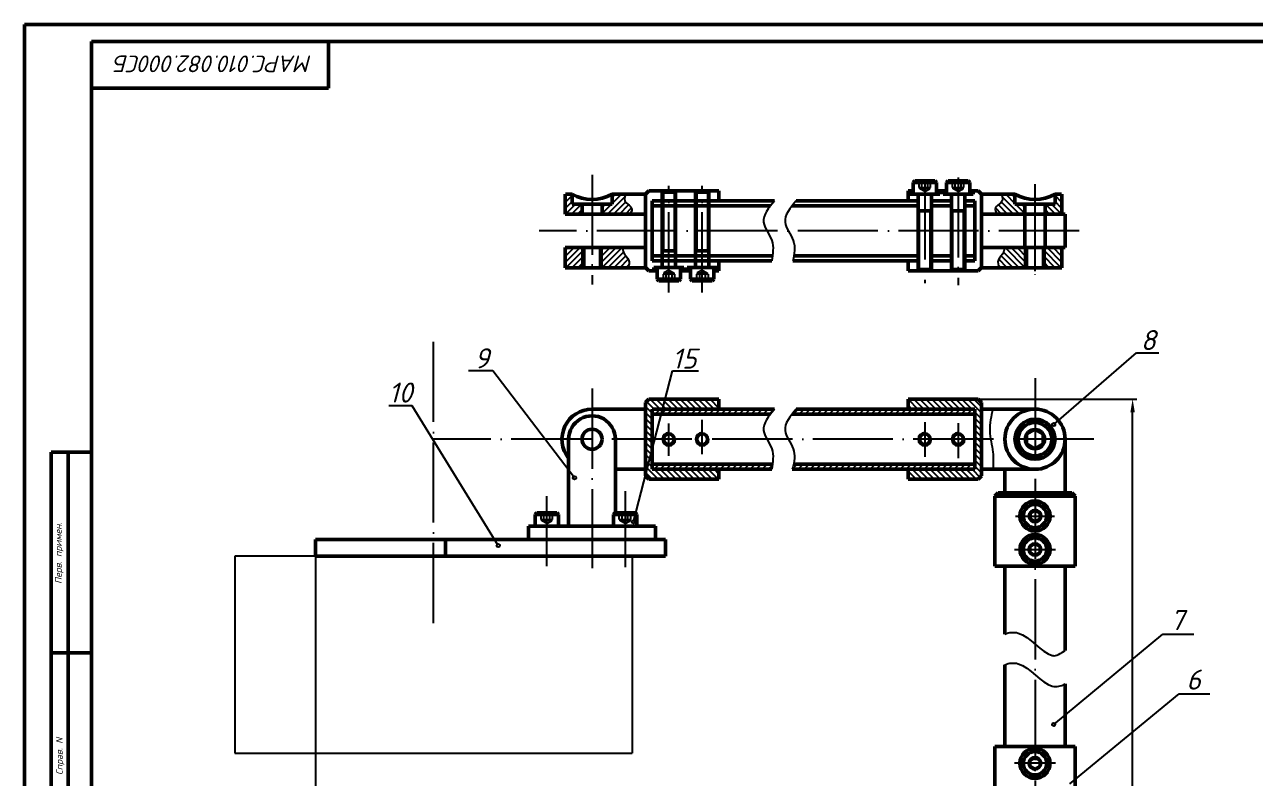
# Model space of a CAD drawing. Header units: millimetres. Extents: x -5427 to 3670, y -5891 to 948.
# Drawn here: x 1018.9 to 1387.4, y -2607.5 to -2381.9 of the extents above; entities that cross this region are included whole.
import ezdxf
from ezdxf.enums import TextEntityAlignment as Align

# ---------------------------------------------------------------- set-up
doc = ezdxf.new("R2010")
doc.units = ezdxf.units.MM
doc.header["$MEASUREMENT"] = 0
doc.linetypes.add('ACAD_ISO04W100', pattern=[30, 24, -3, 0, -3])
doc.layers.add('оси', color=1, linetype='ACAD_ISO04W100')
doc.layers.add('Толстые', color=7, linetype='Continuous', lineweight=50)
doc.layers.add('Тонкие', color=140, linetype='Continuous', lineweight=25)
doc.styles.get("Standard").update_dxf_attribs({"font": 'isocpeui.ttf'})
doc.styles.add('Для рамки', font='simplex.shx', dxfattribs={"oblique": 15, "height": 4})
doc.dimstyles.new('ISO-25', dxfattribs={"dimtxt": 4, "dimasz": 4, "dimexe": 1.25, "dimexo": 0, "dimtad": 1, "dimtxsty": 'Standard', "dimcen": 2.5, "dimadec": 0, "dimazin": 0, "dimtfac": 1, "dimtmove": 0, "dimatfit": 3, "dimfxl": 1, "dimarcsym": 0})
pattern_1 = [(135, (-173.7638, -893.1328), (-0.8980256, -0.8980256), [])]

# ---------------------------------------------------------------- blocks, each defined once
blk = doc.blocks.new('BORDER')
for p, q in [((1, 1), (0, 1)), ((0, 1), (0, 0))]:
    blk.add_line(p, q)
blk = doc.blocks.new('*D410')
at = {"layer": 'Defpoints', "color": 0, "transparency": 16777216}
for p in [(1303.15, -2493.97), (1350.66, -2493.97), (1326.48, -2745.97)]:
    blk.add_point(p, dxfattribs=at)
at = {"layer": 'Тонкие', "color": 0, "lineweight": -2, "transparency": 16777216}
for p, q in [((1303.15, -2493.97), (1351.91, -2493.97)), ((1350.66, -2741.97), (1350.66, -2497.97)), ((1326.48, -2745.97), (1351.91, -2745.97))]:
    blk.add_line(p, q, dxfattribs=at)
at = {"layer": 'Тонкие', "color": 0, "transparency": 16777216}
for points in [[(1349.99, -2497.97), (1351.33, -2497.97), (1350.66, -2493.97)], [(1349.99, -2741.97), (1351.33, -2741.97), (1350.66, -2745.97)]]:
    blk.add_solid(points, dxfattribs=at)
at = {"layer": 'Тонкие', "color": 0, "transparency": 16777216, "insert": (1348.01, -2619.97), "char_height": 4, "attachment_point": 5, "rotation": 90}
blk.add_mtext('372*', dxfattribs=at)
blk = doc.blocks.new('*D411')
at = {"layer": 'Defpoints', "color": 0, "transparency": 16777216}
for p in [(1105.97, -2540.97), (1345.43, -2703.97), (1345.43, -2752.32)]:
    blk.add_point(p, dxfattribs=at)
at = {"layer": 'Тонкие', "color": 0, "lineweight": -2, "transparency": 16777216}
for p, q in [((1105.97, -2540.97), (1105.97, -2753.57)), ((1345.43, -2703.97), (1345.43, -2753.57)), ((1109.97, -2752.32), (1341.43, -2752.32))]:
    blk.add_line(p, q, dxfattribs=at)
at = {"layer": 'Тонкие', "color": 0, "transparency": 16777216}
for points in [[(1109.97, -2751.65), (1109.97, -2752.98), (1105.97, -2752.32)], [(1341.43, -2751.65), (1341.43, -2752.98), (1345.43, -2752.32)]]:
    blk.add_solid(points, dxfattribs=at)
at = {"layer": 'Тонкие', "color": 0, "transparency": 16777216, "insert": (1225.01, -2749.67), "char_height": 4, "attachment_point": 5}
blk.add_mtext('357*', dxfattribs=at)

msp = doc.modelspace()

# ---------------------------------------------------------------- hatches: boundary and pattern name
at = {"layer": 'Тонкие'}
h = msp.add_hatch(dxfattribs=at)
h.set_pattern_fill('ANSI31', color=256, scale=0.4, style=0)
h.set_pattern_definition([(45, (-1450.3091, -990.9165), (-0.8980256, 0.8980256), [])])
h.paths.add_polyline_path([(1185.791, -2435.616), (1182.791, -2435.615), (1182.791, -2432.642), (1180.822, -2432.642), (1180.822, -2438.615), (1185.791, -2438.616)])
edge = h.paths.add_edge_path()
edge.add_spline(control_points=[(1200.084, -2438.62), (1200.611, -2437.926), (1201.204, -2436.62), (1198.259, -2435.079), (1198.402, -2433.585), (1198.896, -2432.642)], knot_values=[3.8033651, 3.8033651, 3.8033651, 3.8033651, 6.0602686, 8.3031489, 11.406539, 11.406539, 11.406539, 11.406539], degree=3, periodic=0)
edge.add_line((1198.896, -2432.642), (1194.792, -2432.642))
edge.add_line((1194.792, -2432.642), (1194.796, -2435.618))
edge.add_line((1194.796, -2435.618), (1191.791, -2435.618))
edge.add_line((1191.791, -2435.618), (1191.791, -2438.618))
edge.add_line((1191.791, -2438.618), (1200.084, -2438.62))
h.paths.add_polyline_path([(1185.791, -2448.614), (1180.822, -2448.614), (1180.822, -2454.642), (1185.791, -2454.642)])
edge = h.paths.add_edge_path()
edge.add_spline(control_points=[(1199.483, -2454.642), (1199.861, -2453.833), (1200.239, -2452.175), (1198.032, -2450.404), (1198.006, -2449.095), (1198.112, -2448.614)], knot_values=[3.0681377, 3.0681377, 3.0681377, 3.0681377, 5.5678617, 8.3719753, 9.9149144, 9.9149144, 9.9149144, 9.9149144], degree=3, periodic=0)
edge.add_line((1198.112, -2448.614), (1191.791, -2448.614))
edge.add_line((1191.791, -2448.614), (1191.791, -2454.642))
edge.add_line((1191.791, -2454.642), (1199.483, -2454.642))
h.paths.add_polyline_path([(1186.291, -2448.614), (1185.791, -2448.614), (1185.791, -2454.642), (1186.291, -2454.642)])
h.paths.add_polyline_path([(1191.791, -2448.614), (1191.291, -2448.614), (1191.291, -2454.642), (1191.791, -2454.642)])
h = msp.add_hatch(dxfattribs=at)
h.set_pattern_fill('ANSI31', color=256, scale=0.4, style=0)
h.set_pattern_definition([(135, (3960.5294, -990.9164), (0.8980256, 0.89802563), [])])
h.paths.add_polyline_path([(1324.429, -2435.616), (1327.429, -2435.615), (1327.429, -2432.642), (1329.398, -2432.642), (1329.398, -2438.615), (1324.429, -2438.616)])
edge = h.paths.add_edge_path()
edge.add_spline(control_points=[(1310.136, -2438.62), (1309.609, -2437.926), (1309.016, -2436.62), (1311.962, -2435.079), (1311.818, -2433.585), (1311.324, -2432.642)], knot_values=[3.8033651, 3.8033651, 3.8033651, 3.8033651, 6.0602686, 8.3031489, 11.406539, 11.406539, 11.406539, 11.406539], degree=3, periodic=0)
edge.add_line((1311.324, -2432.642), (1315.428, -2432.642))
edge.add_line((1315.428, -2432.642), (1315.424, -2435.618))
edge.add_line((1315.424, -2435.618), (1318.429, -2435.618))
edge.add_line((1318.429, -2435.618), (1318.429, -2438.618))
edge.add_line((1318.429, -2438.618), (1310.136, -2438.62))
h.paths.add_polyline_path([(1324.429, -2448.614), (1329.398, -2448.614), (1329.398, -2454.642), (1324.429, -2454.642)])
edge = h.paths.add_edge_path()
edge.add_spline(control_points=[(1310.738, -2454.642), (1310.36, -2453.833), (1309.982, -2452.175), (1312.188, -2450.404), (1312.214, -2449.095), (1312.108, -2448.614)], knot_values=[3.0681377, 3.0681377, 3.0681377, 3.0681377, 5.5678617, 8.3719753, 9.9149144, 9.9149144, 9.9149144, 9.9149144], degree=3, periodic=0)
edge.add_line((1312.108, -2448.614), (1318.429, -2448.614))
edge.add_line((1318.429, -2448.614), (1318.429, -2454.642))
edge.add_line((1318.429, -2454.642), (1310.738, -2454.642))
h.paths.add_polyline_path([(1323.929, -2448.614), (1324.429, -2448.614), (1324.429, -2454.642), (1323.929, -2454.642)])
h.paths.add_polyline_path([(1318.429, -2448.614), (1318.929, -2448.614), (1318.929, -2454.642), (1318.429, -2454.642)])
h = msp.add_hatch(dxfattribs=at)
h.set_pattern_fill('ANSI31', color=256, scale=0.4, angle=90, style=0)
h.set_pattern_definition(pattern_1)
h.paths.add_polyline_path([(1226.791, -2493.975), (1205.791, -2493.975), (1204.791, -2494.975), (1204.791, -2505.975), (1206.791, -2505.975), (1206.791, -2496.975), (1226.791, -2496.975)])
h.paths.add_polyline_path([(1226.791, -2514.975), (1223.791, -2514.975), (1223.791, -2514.975), (1209.791, -2514.975), (1209.791, -2514.975), (1206.791, -2514.975), (1206.791, -2505.975), (1204.791, -2505.975), (1204.791, -2516.975), (1205.791, -2517.975), (1226.791, -2517.975)])
h = msp.add_hatch(dxfattribs=at)
h.set_pattern_fill('ANSI31', color=256, scale=0.4, angle=90, style=0)
h.set_pattern_definition(pattern_1)
h.paths.add_polyline_path([(1288.429, -2493.975), (1283.429, -2493.975), (1283.429, -2496.975), (1288.429, -2496.975)])
h.paths.add_polyline_path([(1298.429, -2493.975), (1288.429, -2493.975), (1288.429, -2496.975), (1298.429, -2496.975)])
h.paths.add_polyline_path([(1305.429, -2494.975), (1304.429, -2493.975), (1298.429, -2493.975), (1298.429, -2496.975), (1303.429, -2496.975), (1303.429, -2505.975), (1305.429, -2505.975)])
h.paths.add_polyline_path([(1305.429, -2505.975), (1303.429, -2505.975), (1303.429, -2514.975), (1298.429, -2514.975), (1298.429, -2517.975), (1304.429, -2517.975), (1305.429, -2516.975)])
h.paths.add_polyline_path([(1298.429, -2514.975), (1288.429, -2514.975), (1288.429, -2517.975), (1298.429, -2517.975)])
h.paths.add_polyline_path([(1288.429, -2514.975), (1283.429, -2514.975), (1283.429, -2517.975), (1288.429, -2517.975)])
h = msp.add_hatch(dxfattribs=at)
h.set_pattern_fill('ANSI31', color=256, scale=0.4, style=0)
h.set_pattern_definition([(45, (-173.7638, -893.1328), (-0.8980256, 0.8980256), [])])
edge = h.paths.add_edge_path()
edge.add_spline(control_points=[(1242.249, -2498.475), (1242.641, -2497.975), (1243.059, -2497.475), (1243.477, -2496.975)], knot_values=[0, 0, 0, 0, 1.6917076, 1.6917076, 1.6917076, 1.6917076], degree=3, periodic=0)
edge.add_line((1243.477, -2496.975), (1226.791, -2496.975))
edge.add_line((1226.791, -2496.975), (1226.791, -2496.975))
edge.add_line((1226.791, -2496.975), (1223.791, -2496.975))
edge.add_line((1223.791, -2496.975), (1223.791, -2496.975))
edge.add_line((1223.791, -2496.975), (1209.791, -2496.975))
edge.add_line((1209.791, -2496.975), (1209.791, -2496.975))
edge.add_line((1209.791, -2496.975), (1206.791, -2496.975))
edge.add_line((1206.791, -2496.975), (1206.791, -2498.475))
edge.add_line((1206.791, -2498.475), (1242.249, -2498.475))
edge = h.paths.add_edge_path()
edge.add_line((1303.429, -2496.975), (1249.905, -2496.975))
edge.add_spline(control_points=[(1249.905, -2496.975), (1249.487, -2497.475), (1249.07, -2497.975), (1248.678, -2498.475)], knot_values=[0, 0, 0, 0, 1.6937928, 1.6937928, 1.6937928, 1.6937928], degree=3, periodic=0)
edge.add_line((1248.678, -2498.475), (1303.429, -2498.475))
edge.add_line((1303.429, -2498.475), (1303.429, -2496.975))
edge = h.paths.add_edge_path()
edge.add_line((1303.429, -2513.475), (1249.153, -2513.475))
edge.add_spline(control_points=[(1249.153, -2513.475), (1249.049, -2513.957), (1248.915, -2514.456), (1248.758, -2514.975)], knot_values=[17.7450164, 17.7450164, 17.7450164, 17.7450164, 19.0358749, 19.0358749, 19.0358749, 19.0358749], degree=3, periodic=0)
edge.add_line((1248.758, -2514.975), (1303.429, -2514.975))
edge.add_line((1303.429, -2514.975), (1303.429, -2513.475))
edge = h.paths.add_edge_path()
edge.add_line((1242.828, -2513.475), (1206.791, -2513.475))
edge.add_line((1206.791, -2513.475), (1206.791, -2514.975))
edge.add_line((1206.791, -2514.975), (1242.602, -2514.975))
edge.add_spline(control_points=[(1242.602, -2514.975), (1242.682, -2514.474), (1242.762, -2513.973), (1242.828, -2513.475)], knot_values=[17.8635958, 17.8635958, 17.8635958, 17.8635958, 19.3331114, 19.3331114, 19.3331114, 19.3331114], degree=3, periodic=0)

# ---------------------------------------------------------------- linework, layer by layer
at = {"layer": 'оси'}
for p, q in [((1188.791, -2426.81), (1188.791, -2459.716)), ((1288.429, -2428.185), (1288.429, -2459.32)), ((1298.429, -2427.614), (1298.429, -2459.82)), ((1211.791, -2462.014), (1211.791, -2430.173)), ((1221.791, -2462.014), (1221.791, -2430.173)), ((1321.429, -2429.612), (1321.429, -2456.8)), ((1321.429, -2431.683), (1321.429, -2458.056)), ((1334.615, -2443.617), (1172.993, -2443.617)), ((1141.294, -2561.016), (1141.294, -2474.198)), ((1188.791, -2490.845), (1188.791, -2544.582)), ((1321.494, -2487.703), (1321.429, -2728.093)), ((1211.791, -2510.953), (1211.791, -2501.307)), ((1221.791, -2510.486), (1221.791, -2500.139)), ((1288.429, -2500.862), (1288.429, -2511.27)), ((1298.429, -2501.163), (1298.429, -2511.671)), ((1339.073, -2505.975), (1141.123, -2505.975)), ((1175.268, -2543.938), (1175.268, -2522.998)), ((1198.691, -2521.571), (1198.691, -2544.26)), ((1315.613, -2528.975), (1327.26, -2528.975)), ((1315.306, -2538.975), (1327.577, -2538.975)), ((1327.553, -2602.968), (1315.281, -2602.968))]:
    msp.add_line(p, q, dxfattribs=at)
at = {"layer": 'Толстые'}
for p, q in [((1038.882, -2386.89), (1038.882, -2796.89)), ((1284.929, -2429.117), (1285.429, -2428.617)), ((1285.429, -2428.617), (1291.429, -2428.617)), ((1291.929, -2429.117), (1291.429, -2428.617)), ((1294.929, -2429.117), (1295.429, -2428.617)), ((1295.429, -2428.617), (1301.429, -2428.617)), ((1301.929, -2429.117), (1301.429, -2428.617)), ((1205.791, -2431.617), (1204.791, -2432.617)), ((1205.791, -2431.617), (1226.791, -2431.617)), ((1209.791, -2432.017), (1210.191, -2431.617)), ((1209.791, -2454.617), (1209.791, -2432.017)), ((1213.791, -2432.017), (1209.791, -2432.017)), ((1213.391, -2431.617), (1210.191, -2431.617)), ((1213.791, -2432.017), (1213.391, -2431.617)), ((1213.791, -2432.017), (1213.791, -2454.617)), ((1219.791, -2432.017), (1220.191, -2431.617)), ((1219.791, -2454.617), (1219.791, -2432.017)), ((1223.791, -2432.017), (1219.791, -2432.017)), ((1223.391, -2431.617), (1220.191, -2431.617)), ((1223.791, -2432.017), (1223.391, -2431.617)), ((1223.791, -2432.017), (1223.791, -2454.617)), ((1226.791, -2434.617), (1226.791, -2431.617)), ((1283.429, -2431.617), (1284.929, -2431.617)), ((1283.429, -2431.617), (1283.429, -2434.617)), ((1283.929, -2431.617), (1283.929, -2432.617)), ((1284.929, -2429.117), (1291.929, -2429.117)), ((1284.929, -2429.117), (1284.929, -2432.617)), ((1291.929, -2432.617), (1291.929, -2429.117)), ((1291.929, -2431.617), (1294.929, -2431.617)), ((1292.929, -2432.617), (1292.929, -2431.617)), ((1293.929, -2431.617), (1293.929, -2432.617)), ((1294.929, -2429.117), (1294.929, -2432.617)), ((1294.929, -2429.117), (1301.929, -2429.117)), ((1301.929, -2432.617), (1301.929, -2429.117)), ((1301.929, -2431.617), (1304.429, -2431.617)), ((1302.929, -2432.617), (1302.929, -2431.617)), ((1304.429, -2431.617), (1305.429, -2432.617)), ((1180.791, -2432.642), (1180.791, -2438.615)), ((1180.822, -2432.642), (1182.791, -2432.642)), ((1182.791, -2432.642), (1182.791, -2435.615)), ((1182.791, -2435.615), (1194.796, -2435.618)), ((1185.791, -2438.616), (1185.791, -2435.616)), ((1191.791, -2438.618), (1191.791, -2435.618)), ((1194.792, -2432.642), (1204.791, -2432.642)), ((1194.792, -2432.642), (1194.796, -2435.618)), ((1204.791, -2454.617), (1204.791, -2432.617)), ((1204.791, -2432.642), (1204.791, -2454.642)), ((1206.791, -2452.617), (1206.791, -2434.617)), ((1243.477, -2434.617), (1206.791, -2434.617)), ((1206.791, -2434.617), (1209.791, -2434.617)), ((1213.791, -2434.617), (1219.791, -2434.617)), ((1223.791, -2434.617), (1226.791, -2434.617)), ((1286.429, -2434.617), (1249.905, -2434.617)), ((1283.929, -2432.617), (1292.929, -2432.617)), ((1286.429, -2455.217), (1286.429, -2432.617)), ((1290.429, -2432.617), (1290.429, -2455.217)), ((1296.429, -2434.617), (1290.429, -2434.617)), ((1293.929, -2432.617), (1302.929, -2432.617)), ((1296.429, -2455.217), (1296.429, -2432.617)), ((1300.429, -2432.617), (1300.429, -2455.217)), ((1303.429, -2434.617), (1300.429, -2434.617)), ((1303.429, -2434.617), (1303.429, -2452.617)), ((1305.429, -2432.617), (1305.429, -2454.617)), ((1305.429, -2432.642), (1305.429, -2454.642)), ((1315.428, -2432.642), (1305.429, -2432.642)), ((1315.428, -2432.642), (1315.424, -2435.618)), ((1327.429, -2435.615), (1315.424, -2435.618)), ((1318.429, -2438.618), (1318.429, -2435.618)), ((1324.429, -2438.616), (1324.429, -2435.616)), ((1329.398, -2432.642), (1327.429, -2432.642)), ((1327.429, -2432.642), (1327.429, -2435.615)), ((1329.429, -2432.642), (1329.429, -2438.615)), ((1180.791, -2438.615), (1204.791, -2438.621)), ((1242.249, -2436.117), (1206.791, -2436.117)), ((1206.791, -2436.117), (1209.791, -2436.117)), ((1213.791, -2436.117), (1219.791, -2436.117)), ((1286.429, -2436.117), (1248.678, -2436.117)), ((1286.429, -2437.617), (1290.429, -2437.617)), ((1296.429, -2436.117), (1290.429, -2436.117)), ((1296.429, -2437.617), (1300.429, -2437.617)), ((1303.429, -2436.117), (1300.429, -2436.117)), ((1329.429, -2438.615), (1305.429, -2438.621)), ((1330.429, -2438.617), (1305.429, -2438.617)), ((1318.429, -2438.617), (1318.429, -2448.617)), ((1324.429, -2438.617), (1324.429, -2448.617)), ((1330.429, -2438.617), (1330.429, -2448.617)), ((1180.791, -2448.614), (1180.791, -2454.642)), ((1180.791, -2448.614), (1204.791, -2448.614)), ((1186.291, -2448.616), (1186.291, -2454.642)), ((1191.291, -2448.618), (1191.291, -2454.642)), ((1213.791, -2449.617), (1209.791, -2449.617)), ((1223.791, -2449.617), (1219.791, -2449.617)), ((1329.429, -2448.614), (1305.429, -2448.614)), ((1330.429, -2448.617), (1305.429, -2448.617)), ((1318.929, -2448.618), (1318.929, -2454.642)), ((1323.929, -2448.616), (1323.929, -2454.642)), ((1329.429, -2448.614), (1329.429, -2454.642)), ((1242.828, -2451.117), (1206.791, -2451.117)), ((1206.791, -2451.117), (1209.791, -2451.117)), ((1242.602, -2452.617), (1206.791, -2452.617)), ((1206.791, -2452.617), (1209.791, -2452.617)), ((1213.791, -2451.117), (1219.791, -2451.117)), ((1213.791, -2452.617), (1219.791, -2452.617)), ((1223.791, -2452.617), (1226.791, -2452.617)), ((1226.791, -2455.617), (1226.791, -2452.617)), ((1286.429, -2452.617), (1248.906, -2452.617)), ((1286.429, -2451.117), (1249.236, -2451.117)), ((1283.429, -2452.617), (1283.429, -2455.617)), ((1296.429, -2451.117), (1290.429, -2451.117)), ((1296.429, -2452.617), (1290.429, -2452.617)), ((1303.429, -2451.117), (1300.429, -2451.117)), ((1303.429, -2452.617), (1300.429, -2452.617)), ((1180.791, -2454.642), (1204.791, -2454.642)), ((1205.791, -2455.617), (1204.791, -2454.617)), ((1208.291, -2455.617), (1205.791, -2455.617)), ((1207.291, -2454.617), (1207.291, -2455.617)), ((1216.291, -2454.617), (1207.291, -2454.617)), ((1208.291, -2454.617), (1208.291, -2458.116)), ((1208.291, -2458.116), (1208.791, -2458.616)), ((1215.291, -2458.116), (1208.291, -2458.116)), ((1215.291, -2458.116), (1214.791, -2458.616)), ((1215.291, -2458.116), (1215.291, -2454.617)), ((1218.291, -2455.617), (1215.291, -2455.617)), ((1216.291, -2455.617), (1216.291, -2454.617)), ((1226.291, -2454.617), (1217.291, -2454.617)), ((1217.291, -2454.617), (1217.291, -2455.617)), ((1218.291, -2454.617), (1218.291, -2458.116)), ((1225.291, -2458.116), (1218.291, -2458.116)), ((1218.291, -2458.116), (1218.791, -2458.616)), ((1225.291, -2458.116), (1224.791, -2458.616)), ((1225.291, -2458.116), (1225.291, -2454.617)), ((1226.791, -2455.617), (1225.291, -2455.617)), ((1226.291, -2455.617), (1226.291, -2454.617)), ((1304.429, -2455.617), (1283.429, -2455.617)), ((1286.429, -2455.217), (1290.429, -2455.217)), ((1286.429, -2455.217), (1286.829, -2455.617)), ((1286.829, -2455.617), (1290.029, -2455.617)), ((1290.429, -2455.217), (1290.029, -2455.617)), ((1296.429, -2455.217), (1296.829, -2455.617)), ((1296.429, -2455.217), (1300.429, -2455.217)), ((1296.829, -2455.617), (1300.029, -2455.617)), ((1300.429, -2455.217), (1300.029, -2455.617)), ((1304.429, -2455.617), (1305.429, -2454.617)), ((1329.429, -2454.642), (1305.429, -2454.642)), ((1214.791, -2458.616), (1208.791, -2458.616)), ((1224.791, -2458.616), (1218.791, -2458.616)), ((1205.791, -2493.975), (1204.791, -2494.975)), ((1204.791, -2516.975), (1204.791, -2494.975)), ((1205.791, -2493.975), (1226.791, -2493.975)), ((1226.791, -2496.975), (1226.791, -2493.975)), ((1283.429, -2493.975), (1304.429, -2493.975)), ((1283.429, -2493.975), (1283.429, -2496.975)), ((1304.429, -2493.975), (1305.429, -2494.975)), ((1305.429, -2494.975), (1305.429, -2516.975)), ((1188.791, -2496.975), (1204.791, -2496.975)), ((1206.791, -2496.975), (1209.791, -2496.975)), ((1206.791, -2514.975), (1206.791, -2496.975)), ((1243.477, -2496.975), (1206.791, -2496.975)), ((1206.791, -2498.475), (1209.791, -2498.475)), ((1242.249, -2498.475), (1206.791, -2498.475)), ((1223.791, -2496.975), (1226.791, -2496.975)), ((1303.429, -2498.475), (1248.678, -2498.475)), ((1303.429, -2496.975), (1249.905, -2496.975)), ((1303.429, -2496.975), (1303.429, -2514.975)), ((1321.429, -2496.975), (1305.429, -2496.975)), ((1181.791, -2505.975), (1181.791, -2531.975)), ((1195.791, -2505.975), (1195.791, -2527.975)), ((1312.429, -2505.975), (1312.429, -2505.979)), ((1330.429, -2505.975), (1330.429, -2521.975)), ((1195.791, -2514.975), (1204.791, -2514.975)), ((1205.791, -2517.975), (1204.791, -2516.975)), ((1206.791, -2513.475), (1209.791, -2513.475)), ((1242.828, -2513.475), (1206.791, -2513.475)), ((1206.791, -2514.975), (1209.791, -2514.975)), ((1242.602, -2514.975), (1206.791, -2514.975)), ((1223.791, -2514.975), (1226.791, -2514.975)), ((1226.791, -2517.975), (1226.791, -2514.975)), ((1303.429, -2514.975), (1248.758, -2514.975)), ((1303.429, -2513.475), (1249.153, -2513.475)), ((1283.429, -2514.975), (1283.429, -2517.975)), ((1304.429, -2517.975), (1305.429, -2516.975)), ((1321.429, -2514.975), (1305.429, -2514.975)), ((1312.429, -2514.975), (1312.429, -2521.975)), ((1226.791, -2517.975), (1205.791, -2517.975)), ((1304.429, -2517.975), (1283.429, -2517.975)), ((1310.429, -2521.975), (1309.429, -2522.975)), ((1309.429, -2522.975), (1333.429, -2522.975)), ((1309.429, -2522.975), (1309.429, -2543.975)), ((1332.429, -2521.975), (1310.429, -2521.975)), ((1332.429, -2521.975), (1333.429, -2522.975)), ((1333.429, -2543.975), (1333.429, -2522.975)), ((1171.768, -2528.475), (1172.268, -2527.975)), ((1172.268, -2527.975), (1178.268, -2527.975)), ((1178.768, -2528.475), (1178.268, -2527.975)), ((1195.191, -2528.475), (1195.691, -2527.975)), ((1195.691, -2527.975), (1201.691, -2527.975)), ((1202.191, -2528.475), (1201.691, -2527.975)), ((1171.768, -2528.475), (1178.768, -2528.475)), ((1171.768, -2528.475), (1171.768, -2531.975)), ((1178.768, -2531.975), (1178.768, -2528.475)), ((1195.191, -2528.475), (1195.191, -2531.975)), ((1195.191, -2528.475), (1202.191, -2528.475)), ((1202.191, -2531.975), (1202.191, -2528.475)), ((1169.791, -2531.975), (1207.791, -2531.975)), ((1169.791, -2535.975), (1169.791, -2531.975)), ((1171.768, -2531.975), (1178.768, -2531.975)), ((1195.191, -2531.975), (1202.191, -2531.975)), ((1207.791, -2535.975), (1207.791, -2531.975)), ((1105.938, -2535.975), (1210.791, -2535.975)), ((1105.938, -2540.975), (1105.938, -2535.975)), ((1144.951, -2540.975), (1144.951, -2535.975)), ((1210.791, -2535.975), (1210.791, -2540.975)), ((1105.938, -2540.975), (1210.791, -2540.975)), ((1309.429, -2543.975), (1333.429, -2543.975)), ((1312.429, -2543.975), (1312.429, -2564.283)), ((1330.429, -2543.975), (1330.429, -2569.193)), ((1312.429, -2573.462), (1312.429, -2597.968)), ((1330.429, -2579.218), (1330.429, -2597.968)), ((1309.429, -2597.968), (1309.429, -2618.968)), ((1333.429, -2597.968), (1309.429, -2597.968)), ((1333.429, -2618.968), (1333.429, -2597.968))]:
    msp.add_line(p, q, dxfattribs=at)
for points in [[(1607.882, -2386.89), (1038.882, -2386.89)], [(1109.882, -2400.89), (1109.882, -2386.89)], [(1109.882, -2400.89), (1039.882, -2400.89), (1038.882, -2400.89)], [(1026.882, -2509.89), (1026.882, -2629.89)], [(1038.882, -2509.89), (1026.882, -2509.89)], [(1031.882, -2509.89), (1031.882, -2629.89)], [(1038.882, -2569.89), (1026.882, -2569.89)]]:
    msp.add_lwpolyline(points, dxfattribs=at)
for points in [[(1318.924, -2504.512), (1318.924, -2507.399), (1321.424, -2508.842), (1323.924, -2507.399), (1323.924, -2504.512), (1321.424, -2503.069)], [(1319.936, -2528.109), (1319.936, -2529.841), (1321.436, -2530.707), (1322.936, -2529.841), (1322.936, -2528.109), (1321.436, -2527.243)], [(1319.929, -2538.109), (1319.929, -2539.841), (1321.429, -2540.707), (1322.929, -2539.841), (1322.929, -2538.109), (1321.429, -2537.243)], [(1322.929, -2603.834), (1322.929, -2602.102), (1321.429, -2601.236), (1319.929, -2602.102), (1319.929, -2603.834), (1321.429, -2604.7)]]:
    msp.add_lwpolyline(points, close=True, dxfattribs=at)
for centre, radius in [((1321.429, -2505.975), 9), ((1321.429, -2505.975), 6), ((1321.429, -2505.975), 5), ((1188.791, -2505.975), 3), ((1211.791, -2505.975), 1.6), ((1221.791, -2505.975), 1.6), ((1288.429, -2505.975), 1.6), ((1298.429, -2505.975), 1.6), ((1321.424, -2505.955), 2.887), ((1321.429, -2528.975), 4.5), ((1321.436, -2528.975), 3.5), ((1321.436, -2528.975), 1.732), ((1321.441, -2538.975), 4.5), ((1321.429, -2538.975), 3.5), ((1321.429, -2538.975), 1.732), ((1321.417, -2602.968), 4.5), ((1321.429, -2602.968), 3.5), ((1321.429, -2602.968), 1.732)]:
    msp.add_circle(centre, radius, dxfattribs=at)
for centre, radius, start, end in [((1188.792, -2422.002), 12.216, 240.57893, 299.42107), ((1321.429, -2422.002), 12.216, 240.57893, 299.42107), ((1188.791, -2505.975), 9, 90, 218.94244), ((1188.791, -2505.975), 7, 359.95683, 180)]:
    msp.add_arc(centre, radius, start, end, dxfattribs=at)
at = {"layer": 'Тонкие'}
for p, q in [((1286.697, -2430.617), (1286.697, -2428.617)), ((1287.563, -2430.617), (1287.563, -2428.617)), ((1289.295, -2430.617), (1289.295, -2428.617)), ((1290.161, -2430.617), (1290.161, -2428.617)), ((1296.697, -2430.617), (1296.697, -2428.617)), ((1297.563, -2430.617), (1297.563, -2428.617)), ((1299.295, -2430.617), (1299.295, -2428.617)), ((1300.161, -2430.617), (1300.161, -2428.617)), ((1210.191, -2431.617), (1210.191, -2449.617)), ((1213.391, -2431.617), (1213.391, -2449.617)), ((1220.191, -2431.617), (1220.191, -2449.617)), ((1223.391, -2431.617), (1223.391, -2449.617)), ((1286.697, -2430.617), (1290.161, -2430.617)), ((1286.929, -2431.011), (1286.929, -2430.617)), ((1288.43, -2431.883), (1286.929, -2431.009)), ((1289.929, -2431.011), (1286.929, -2431.011)), ((1288.429, -2431.883), (1289.929, -2431.011)), ((1289.929, -2431.011), (1289.929, -2430.617)), ((1296.697, -2430.617), (1300.161, -2430.617)), ((1296.929, -2431.011), (1296.929, -2430.617)), ((1298.43, -2431.883), (1296.929, -2431.009)), ((1299.929, -2431.011), (1296.929, -2431.011)), ((1298.429, -2431.883), (1299.929, -2431.011)), ((1299.929, -2431.011), (1299.929, -2430.617)), ((1286.829, -2455.617), (1286.829, -2437.617)), ((1290.029, -2455.617), (1290.029, -2437.617)), ((1296.829, -2455.617), (1296.829, -2437.617)), ((1300.029, -2455.617), (1300.029, -2437.617)), ((1185.791, -2454.642), (1185.791, -2448.616)), ((1191.791, -2454.642), (1191.791, -2448.618)), ((1318.429, -2454.642), (1318.429, -2448.618)), ((1324.429, -2454.642), (1324.429, -2448.616)), ((1213.523, -2456.616), (1210.059, -2456.616)), ((1210.059, -2456.616), (1210.059, -2458.616)), ((1211.791, -2455.351), (1210.291, -2456.223)), ((1210.291, -2456.223), (1213.291, -2456.223)), ((1210.291, -2456.223), (1210.291, -2456.616)), ((1210.925, -2456.616), (1210.925, -2458.616)), ((1211.791, -2455.351), (1213.291, -2456.225)), ((1212.657, -2456.616), (1212.657, -2458.616)), ((1213.291, -2456.223), (1213.291, -2456.616)), ((1213.523, -2456.616), (1213.523, -2458.616)), ((1220.059, -2456.616), (1220.059, -2458.616)), ((1223.523, -2456.616), (1220.059, -2456.616)), ((1221.791, -2455.351), (1220.291, -2456.223)), ((1220.291, -2456.223), (1220.291, -2456.616)), ((1220.291, -2456.223), (1223.291, -2456.223)), ((1220.925, -2456.616), (1220.925, -2458.616)), ((1221.791, -2455.351), (1223.291, -2456.225)), ((1222.657, -2456.616), (1222.657, -2458.616)), ((1223.291, -2456.223), (1223.291, -2456.616)), ((1223.523, -2456.616), (1223.523, -2458.616)), ((1327.034, -2501.583), (1351.793, -2480.126)), ((1351.793, -2480.126), (1358.494, -2480.126)), ((1159.046, -2485.459), (1151.809, -2485.459)), ((1183.54, -2517.528), (1159.046, -2485.459)), ((1201.168, -2530.661), (1212.852, -2485.459)), ((1212.852, -2485.459), (1220.636, -2485.459)), ((1134.955, -2495.945), (1127.993, -2495.945)), ((1160.711, -2537.823), (1134.955, -2495.945)), ((1173.536, -2529.975), (1173.536, -2527.975)), ((1174.402, -2529.975), (1174.402, -2527.975)), ((1176.134, -2529.975), (1176.134, -2527.975)), ((1177, -2529.975), (1177, -2527.975)), ((1196.959, -2529.975), (1196.959, -2527.975)), ((1197.825, -2529.975), (1197.825, -2527.975)), ((1199.557, -2529.975), (1199.557, -2527.975)), ((1200.423, -2529.975), (1200.423, -2527.975)), ((1173.536, -2529.975), (1177, -2529.975)), ((1173.768, -2530.369), (1173.768, -2529.975)), ((1175.269, -2531.241), (1173.768, -2530.367)), ((1176.768, -2530.369), (1173.768, -2530.369)), ((1175.268, -2531.241), (1176.768, -2530.369)), ((1176.768, -2530.369), (1176.768, -2529.975)), ((1196.959, -2529.975), (1200.423, -2529.975)), ((1197.191, -2530.369), (1197.191, -2529.975)), ((1198.691, -2531.241), (1197.191, -2530.367)), ((1200.191, -2530.369), (1197.191, -2530.369)), ((1198.691, -2531.241), (1200.191, -2530.369)), ((1200.191, -2530.369), (1200.191, -2529.975)), ((1081.794, -2540.975), (1081.794, -2599.974)), ((1105.938, -2540.975), (1081.794, -2540.975)), ((1200.794, -2540.975), (1200.794, -2599.974)), ((1327.034, -2591.35), (1359.748, -2564.349)), ((1359.748, -2564.349), (1368.979, -2564.349)), ((1331.86, -2609.157), (1364.574, -2582.156)), ((1364.574, -2582.156), (1373.805, -2582.156)), ((1081.794, -2599.974), (1200.794, -2599.974))]:
    msp.add_line(p, q, dxfattribs=at)
for centre in [(1327.034, -2501.583), (1183.54, -2517.528), (1201.168, -2530.661), (1160.711, -2537.823), (1327.034, -2591.35)]:
    msp.add_circle(centre, 0.5, dxfattribs=at)
for centre in [(1211.791, -2505.975), (1221.791, -2505.975), (1288.429, -2505.975), (1298.429, -2505.975)]:
    msp.add_arc(centre, 2, 90, 0, dxfattribs=at)
for points, knots in [([(1198.896, -2432.642), (1198.402, -2433.585), (1198.259, -2435.079), (1201.204, -2436.62), (1200.611, -2437.926), (1200.084, -2438.62)], [3.8033651, 3.8033651, 3.8033651, 3.8033651, 6.9067553, 9.1496356, 11.406539, 11.406539, 11.406539, 11.406539]), ([(1249.905, -2434.617), (1248.128, -2436.744), (1244.876, -2440.635), (1250.004, -2446.437), (1249.441, -2450.511), (1248.906, -2452.617)], [0, 0, 0, 0, 7.2066732, 13.1815419, 19.4034144, 19.4034144, 19.4034144, 19.4034144]), ([(1311.324, -2432.642), (1311.818, -2433.585), (1311.962, -2435.079), (1309.016, -2436.62), (1309.609, -2437.926), (1310.136, -2438.62)], [3.8033651, 3.8033651, 3.8033651, 3.8033651, 6.9067553, 9.1496356, 11.406539, 11.406539, 11.406539, 11.406539]), ([(1198.112, -2448.614), (1198.006, -2449.095), (1198.032, -2450.404), (1200.239, -2452.175), (1199.861, -2453.833), (1199.483, -2454.642)], [3.0681377, 3.0681377, 3.0681377, 3.0681377, 4.6110768, 7.4151904, 9.9149144, 9.9149144, 9.9149144, 9.9149144]), ([(1312.108, -2448.614), (1312.214, -2449.095), (1312.188, -2450.404), (1309.982, -2452.175), (1310.36, -2453.833), (1310.738, -2454.642)], [3.0681377, 3.0681377, 3.0681377, 3.0681377, 4.6110768, 7.4151904, 9.9149144, 9.9149144, 9.9149144, 9.9149144]), ([(1249.905, -2496.975), (1248.128, -2499.102), (1244.876, -2502.992), (1249.907, -2508.685), (1249.472, -2512.623), (1248.758, -2514.975)], [0, 0, 0, 0, 7.2066732, 13.1815419, 19.0358749, 19.0358749, 19.0358749, 19.0358749]), ([(1312.429, -2564.283), (1313.768, -2563.78), (1318.709, -2563.174), (1323.995, -2571.028), (1328.146, -2570.845), (1330.429, -2569.193)], [8.2787505, 8.2787505, 8.2787505, 8.2787505, 12.7431538, 24.9940632, 27.756972, 27.756972, 27.756972, 27.756972]), ([(1312.429, -2573.462), (1313.768, -2572.959), (1318.709, -2572.352), (1324.489, -2580.941), (1329.154, -2579.887), (1330.429, -2579.218)], [8.2787505, 8.2787505, 8.2787505, 8.2787505, 12.7431538, 24.9940632, 29.5774759, 29.5774759, 29.5774759, 29.5774759])]:
    msp.add_open_spline(points, degree=3, knots=knots, dxfattribs=at)
for points in [[(1243.477, -2434.617), (1240.157, -2441.013), (1242.602, -2446.465), (1242.602, -2452.617)], [(1243.477, -2496.975), (1240.157, -2503.371), (1242.602, -2508.823), (1242.602, -2514.975)], [(1308.835, -2496.975), (1307.859, -2503.437), (1308.835, -2509.821), (1308.835, -2514.975)]]:
    msp.add_spline(points, degree=3, dxfattribs=at)

# ---------------------------------------------------------------- block references
at = {"layer": 'Толстые', "xscale": 594, "yscale": 420, "zscale": 594}
msp.add_blockref('BORDER', (1018.882, -2801.89), dxfattribs=at)

# ---------------------------------------------------------------- texts
at = {"layer": 'Тонкие'}
msp.add_text('МАРС.010.082.000СБ', height=5, rotation=180, dxfattribs=at).set_placement((1105.004, -2391.124))
for s, p in [('8', (1353.078, -2479.308)), ('9', (1153.559, -2484.77)), ('15', (1212.744, -2484.838)), ('10', (1127.868, -2495.011)), ('7', (1361.916, -2563.108)), ('6', (1366.742, -2580.915))]:
    msp.add_text(s, height=6, dxfattribs=at).set_placement(p)
at = {"layer": 'Тонкие', "style": 'Для рамки', "oblique": 15}
for s, p in [('Перв. примен.', (1029.984, -2540.069)), ('Справ. N', (1030.254, -2600.89))]:
    msp.add_text(s, height=2, rotation=90, dxfattribs=at).set_placement(p, align=Align.CENTER)

# ---------------------------------------------------------------- dimensions: what is measured, and where the dimension line sits
at = {"layer": 'Тонкие'}
dim = msp.add_linear_dim(base=(1350.66, -2493.975), p1=(1326.479, -2745.968), p2=(1303.151, -2493.975), angle=90, text='372*', dimstyle='ISO-25', dxfattribs=at)
dim.commit()
dim.dimension.update_dxf_attribs({"geometry": '*D410', "text_midpoint": (1348.009, -2619.971)})
dim = msp.add_linear_dim(base=(1345.429, -2752.318), p1=(1105.967, -2540.975), p2=(1345.429, -2703.968), text='357*', dimstyle='ISO-25', dxfattribs=at)
dim.commit()
dim.dimension.update_dxf_attribs({"geometry": '*D411', "text_midpoint": (1225.008, -2752.318), "dimtype": 160})

doc.saveas('drawing.dxf')
